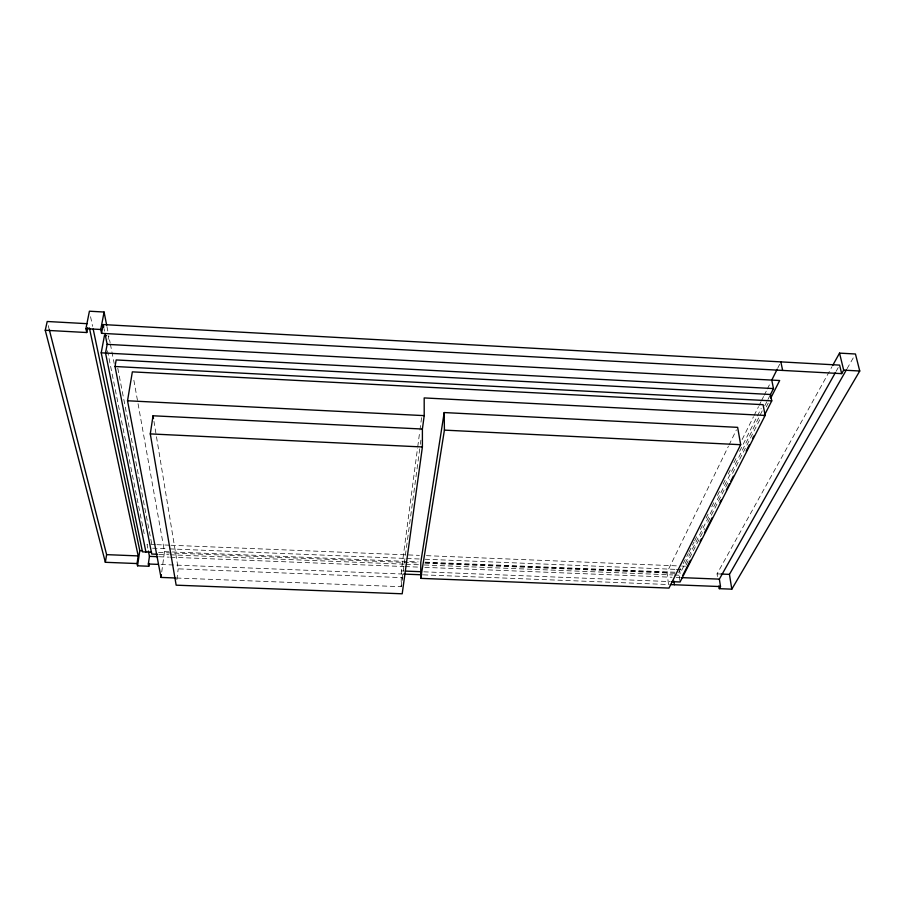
<?xml version="1.0" encoding="UTF-8"?>
<svg xmlns="http://www.w3.org/2000/svg" width="905" height="905" viewBox="0 0 905 905"><rect width="100%" height="100%" fill="white"/><g stroke="black" fill="none" stroke-linecap="round" stroke-linejoin="round"><path stroke-width="0.68" stroke-dasharray="4.53 3.39" d="M176.543 578.024L401.153 586.7L401.322 570.931L417.544 448.156M402.352 580.331L402.374 577.639L178.217 568.849L153.952 421.345M176.848 579.732L178.217 568.849M417.737 446.765L419.762 431.414M419.943 430.022L421.606 417.465M161.735 572.005L164.484 551.643L133.601 378.776M401.153 586.7L420.158 445.701M420.339 444.31L420.904 440.147M108.068 339.454L108.747 335.766L110.105 342.69M668.49 584.166L666.996 572.401L728.412 446.267M729.034 445.011L736.399 429.875M742.134 439.525L753.48 416.764M754.114 415.497L758.526 406.65M759.159 405.383L761.048 401.594M761.682 400.327L763.571 396.537M764.205 395.27L766.727 390.213M767.361 388.946L770.517 382.623M777.836 367.95L779.646 364.308M680.684 568.6L678.784 572.379L680.062 581.983M683.218 563.555L688.298 553.464M688.931 552.208L693.999 542.118M694.633 540.862L697.8 534.55M700.334 529.515L702.868 524.47M706.036 518.158L708.57 513.124M711.737 506.811L714.271 501.766M717.45 495.465L719.984 490.42M723.152 484.118L725.686 479.073M728.22 474.028L731.387 467.727M733.921 462.681L736.455 457.636M739.623 451.335L761.173 408.472M762.225 410.859L680.074 573.487L679.745 570.976M764.77 405.813L767.316 400.779M767.949 399.512L770.494 394.478M686.092 564.958L704.554 528.577M707.733 522.298L729.373 479.639M732.564 473.372L761.207 416.911M766.297 406.865L768.209 403.11M717.461 576.564L717.054 573.872L832.012 366.683M836.163 371.254L838.234 367.566M847.057 368.697L854.06 356.457M152.56 548.192L168.092 548.826M169.507 548.883L405.293 558.442M406.707 558.498L419.411 559.007M425.056 559.233L674.96 569.358M676.363 569.415L682.019 569.652M164.484 551.643L418.11 561.869M425.158 562.152L675.967 572.265M717.054 573.872L721.183 574.042M424.988 562.65L666.996 572.401M158.59 552.491L417.929 562.933M424.977 563.215L677.257 573.374M158.805 554.324L168.692 554.72M170.095 554.776L404.546 564.188M405.96 564.245L418.676 564.754M424.321 564.98L672.89 574.958M674.304 575.014L681.375 575.297M159.325 556.756L169.212 557.152M170.615 557.209L403.664 566.519M405.067 566.575L419.196 567.141M424.841 567.367L672.008 577.243M676.205 577.413L680.379 577.582M401.322 570.931L404.139 571.044M423.845 571.824L670.209 581.587M161.033 564.505L402.193 574.019M423.348 574.856L668.738 584.54M155.49 544.618L147.029 544.267L148.092 549.64M156.904 544.674L169.608 545.195M171.011 545.251L419.4 555.376M426.459 555.659L679.078 565.953M681.623 566.055L685.447 566.213M48.248 325.585L49.289 329.669M90.568 316.716L92.593 326.343M103.996 328.538L104.528 331.173M107.503 350.778L144.167 533.712M106.937 326.535L107.967 331.807M110.376 344.081L114.177 363.471M117.786 368.256L152.3 546.812"/><path stroke-width="1.36" d="M420.757 578.363L420.768 562.48L444.197 412.567L737.632 427.352L740.686 444.706L668.987 588.092L420.757 578.363L444.412 430.124L444.197 412.567M422.397 429.038L153.036 415.78L150.287 433.902L176.158 585.173L402.205 593.793L422.397 446.968L422.397 429.038L424.207 415.633L424.185 397.929L765.144 415.429L763.073 404.682L132.356 371.865L127.526 400.768L161.011 577.424L175.129 577.978M161.011 577.424L161.373 574.709M89.391 327.915L138.194 555.908L137.051 563.555L137.549 565.806L148.805 566.247L149.189 563.487M148.805 566.247L148.341 563.996L149.438 556.36L148.363 550.987M137.549 565.806L139.789 550.602L93.181 329.092M137.051 563.555L105.353 562.299L106.62 554.641L49.289 329.669M157.391 554.267L151.735 554.041L115.014 366.502L116.179 359.952L770.494 394.478L773.47 388.584L771.773 380.1L777.225 369.161M105.048 333.809L107.152 344.364L105.546 353.063L145.909 551.982M151.542 552.208L142.47 551.846L101.213 352.826L104.448 335.54L106.598 335.653M718.898 585.988L719.305 588.669L731.806 589.166L859.75 371.016L855.451 354.002L839.535 353.12L843.675 370.134L841.673 373.641L101.541 333.334L100.76 329.488L104.086 312.033L89.414 311.207L85.93 328.673L86.767 332.531L45.25 330.268L47.207 321.49L87.129 323.685M101.541 333.334L103.204 324.578L839.614 365.111L841.673 373.641M86.767 332.531L87.762 327.519M770.755 398.087L779.669 380.519L107.152 344.364M682.777 575.354L690.458 560.285M700.063 541.462L701.341 538.95M704.543 532.672L712.224 517.603M719.916 502.547L721.195 500.035M726.308 489.99L729.509 483.723M730.799 481.211L733.355 476.188M746.161 451.086L749.363 444.808M752.564 438.529L753.842 436.018M764.08 415.938L771.761 400.87L770.494 394.478M765.144 415.429L680.062 581.983L671.612 581.644M832.691 365.45L839.535 353.12M719.305 588.669L720.504 586.576L719.362 579.132L835.473 372.487M731.806 589.166L729.453 574.37L846.356 369.919M139.789 550.602L142.583 550.715M721.183 574.042L729.453 574.37M106.62 554.641L138.194 555.908M149.438 556.36L157.911 556.699M681.77 577.628L719.362 579.132M405.553 571.1L421.029 571.711M148.341 563.996L158.217 564.392M403.607 574.075L421.945 574.799M670.153 584.585L720.504 586.576M150.287 433.902L422.397 446.968M127.526 400.768L424.207 415.633M444.412 430.124L740.686 444.706M101.213 352.826L773.47 388.584M115.014 366.502L771.761 400.87M85.93 328.673L100.76 329.488M843.675 370.134L859.75 371.016M45.25 330.268L105.353 562.299M780.857 361.876L782.644 370.428M103.204 324.578L103.736 327.214M104.086 312.033L106.677 325.212M153.036 415.78L153.499 418.563M673.897 581.033L674.383 584.754"/></g></svg>
